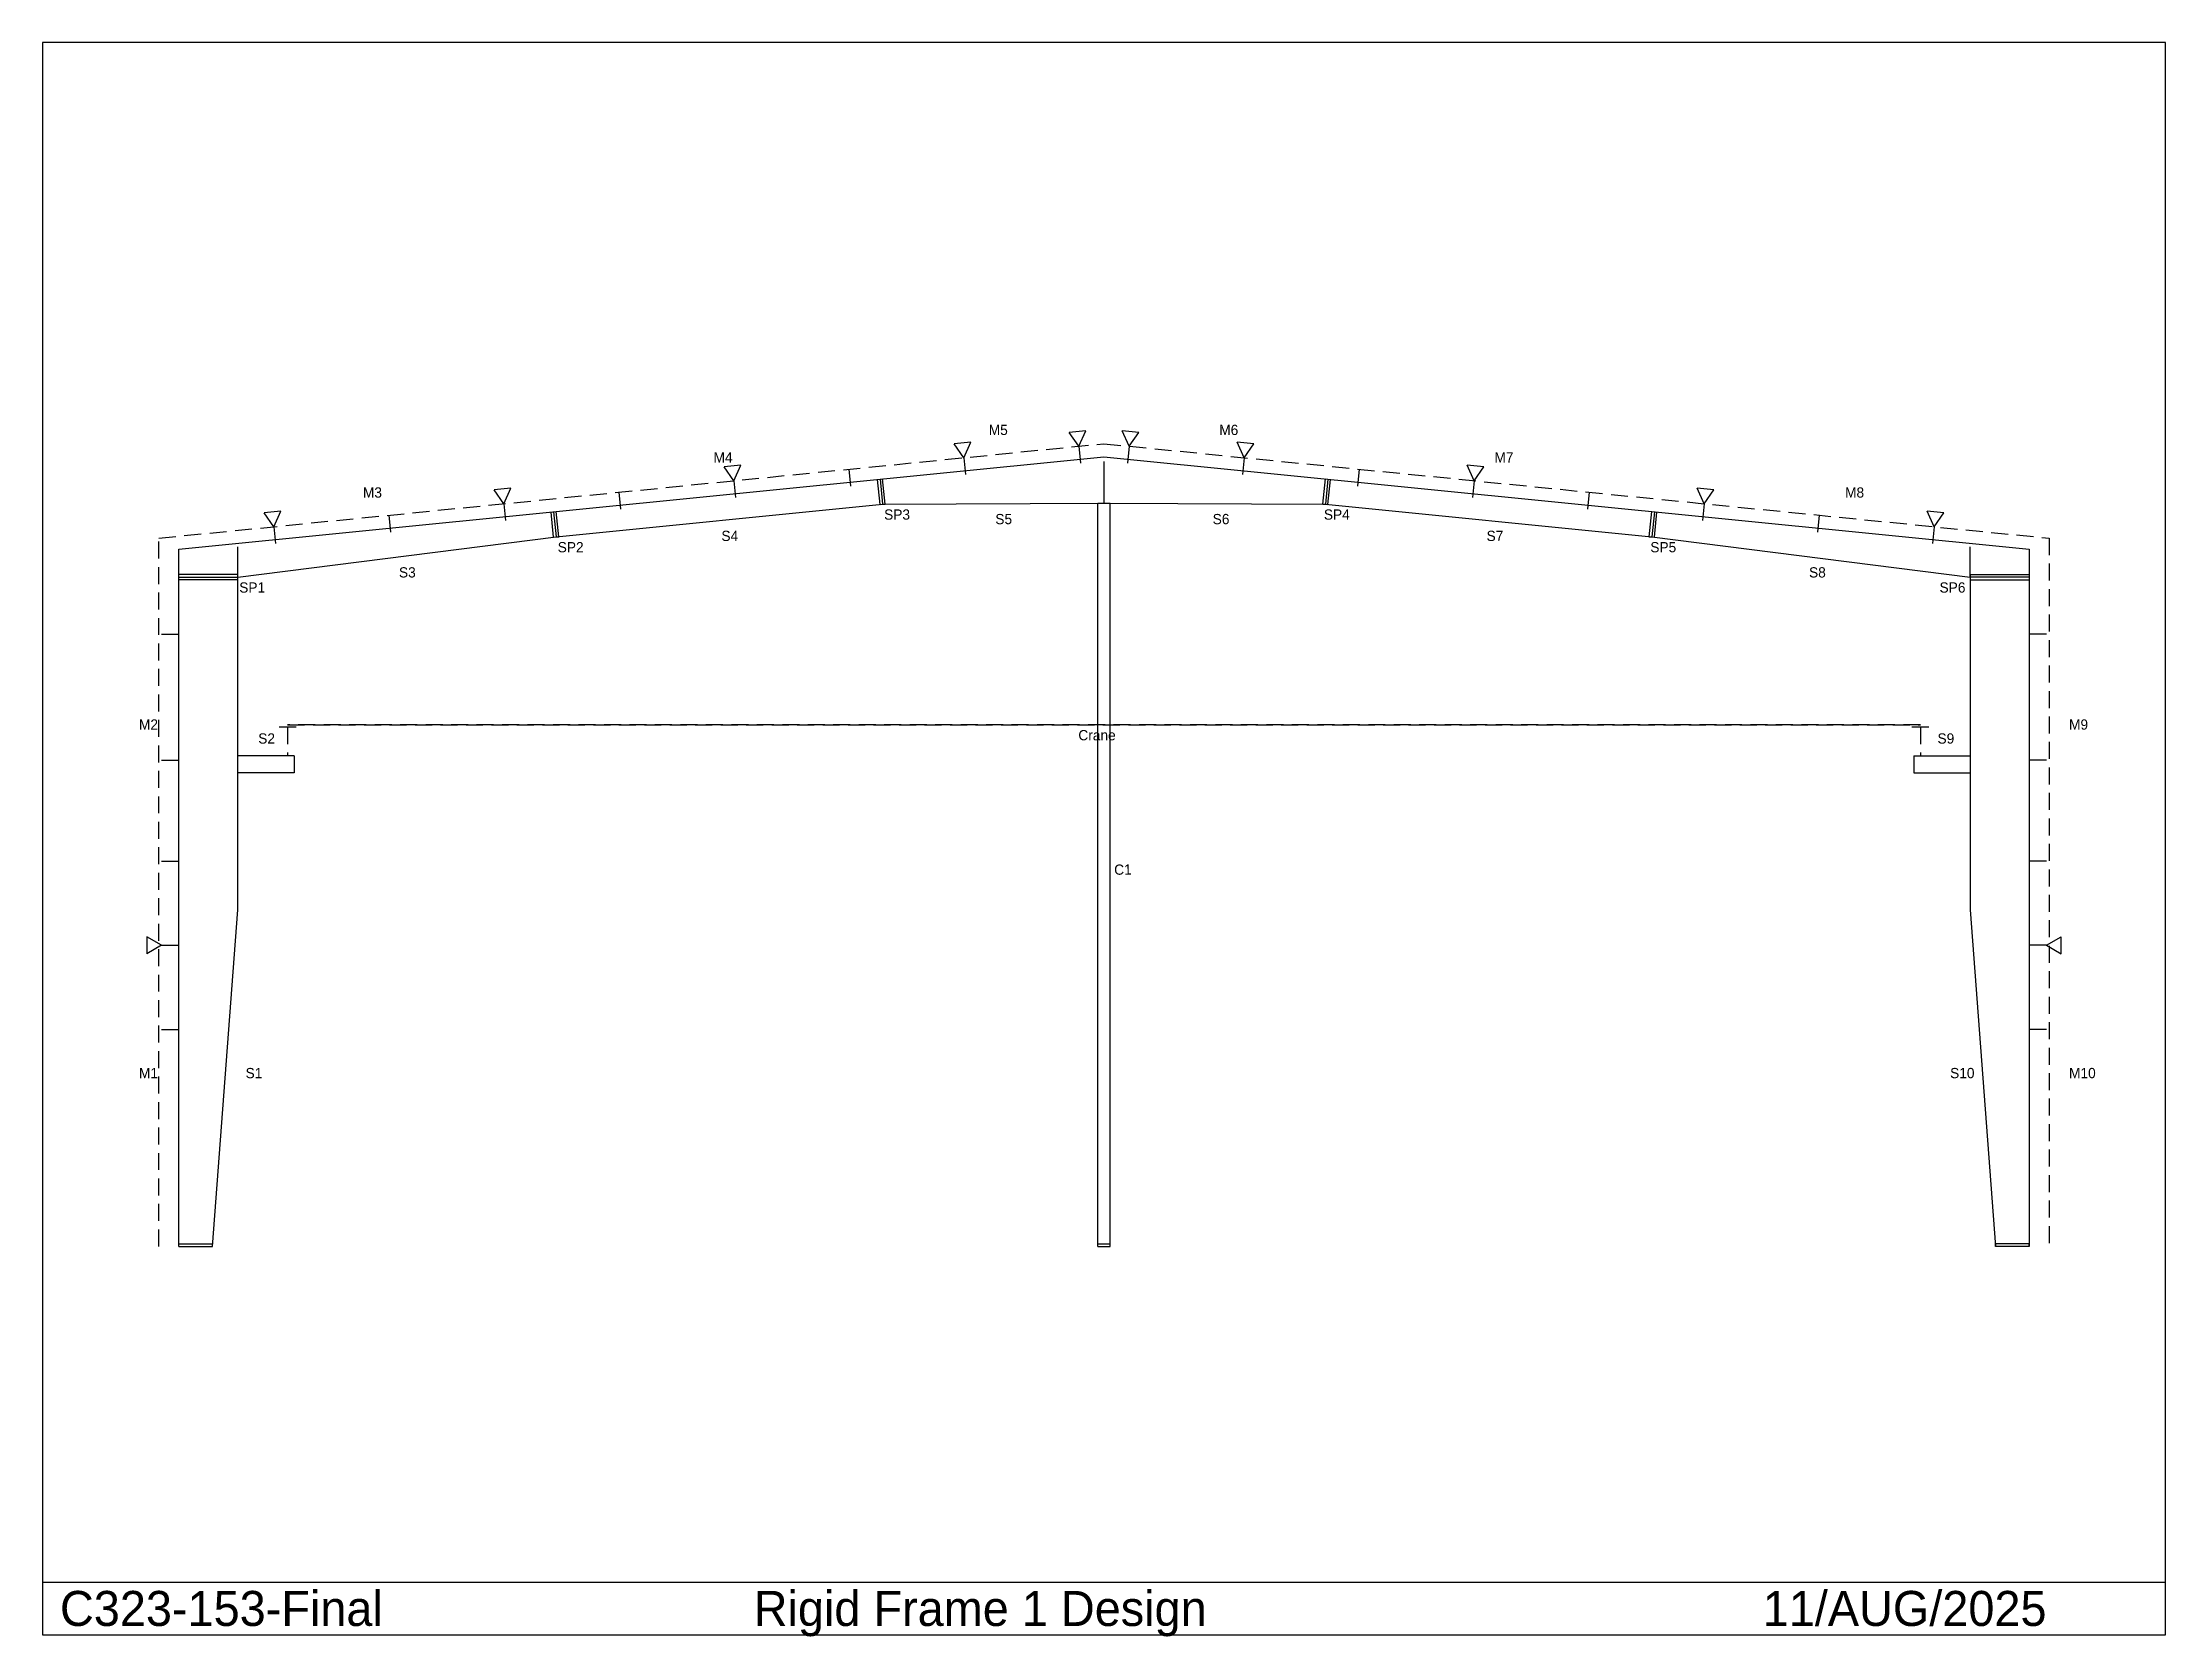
# Model space of a CAD drawing. Extents: x -1385 to 23855, y -4638 to 14314.
import ezdxf

# ---------------------------------------------------------------- set-up
doc = ezdxf.new("R2010")
doc.units = 0
doc.linetypes.add('CONTIN', pattern=[0])
doc.linetypes.add('DASHED', pattern=[302.88, 201.92, -100.96])
doc.layers.get('0').update_dxf_attribs({"linetype": 'CONTIN'})
for name, color, linetype in [('1', 7, 'CONTIN'), ('10', 7, 'CONTIN'), ('16', 7, 'CONTIN'), ('21', 7, 'CONTIN'), ('3', 7, 'CONTIN'), ('5', 5, 'DASHED'), ('8', 5, 'DASHED'), ('9', 7, 'CONTIN')]:
    doc.layers.add(name, color=color, linetype=linetype)

msp = doc.modelspace()

# ---------------------------------------------------------------- linework, layer by layer
for p, q in [((23855.125, 14313.603), (-1385.124, 14313.603)), ((-1385.124, 14313.603), (-1385.124, -4616.584)), ((23855.125, -4616.584), (23855.125, 14313.603)), ((-1385.124, -3991.888), (23855.125, -3991.888)), ((-1385.124, -4616.584), (23855.125, -4616.584))]:
    msp.add_line(p, q)
at = {"layer": '1'}
for p, q in [((236, 8287.827), (11235, 9387.728)), ((11235, 9387.728), (22234, 8287.827)), ((8602.594, 8822.99), (11235, 8834.984)), ((11160, 0), (11160.002, 8834.643)), ((11235, 8834.984), (13867.37, 8822.994)), ((11310, 0), (11310.002, 8834.643)), ((4721.949, 8434.926), (8602.594, 8822.99)), ((13867.37, 8822.994), (17748.016, 8434.929)), ((936, 7955.832), (4721.949, 8434.926)), ((17748.016, 8434.929), (21534.002, 7955.832)), ((236, 0), (236, 8287.827)), ((22234, 8287.827), (22234, 0)), ((936.001, 4000), (936, 7955.832)), ((21534.002, 7955.832), (21534.002, 4000)), ((636, 0), (936.001, 4000)), ((21534.002, 4000), (21834.002, 0)), ((236, 0), (636, 0)), ((236, 0), (636, 0)), ((22234, 0), (21834.002, 0))]:
    msp.add_line(p, q, dxfattribs=at)
at = {"layer": '10'}
for p, q in [((11235.002, 8834.984), (11235.002, 9332.453)), ((936, 7955.832), (936, 8317.627)), ((21534.002, 7955.832), (21534.002, 8317.627)), ((1606.2, 5834), (942.002, 5834)), ((1606.2, 5834), (1606.2, 5630.8)), ((20863.801, 5834), (21528.002, 5834)), ((20863.801, 5834), (20863.801, 5630.8)), ((1606.2, 5630.8), (942.002, 5630.8)), ((20863.801, 5630.8), (21528.002, 5630.8))]:
    msp.add_line(p, q, dxfattribs=at)
at = {"layer": '3'}
for p, q in [((11019.202, 9697.007), (10819.049, 9677)), ((10936.453, 9513.646), (10819.049, 9677)), ((10936.453, 9513.646), (11019.202, 9697.007)), ((11533.511, 9513.649), (11450.778, 9697.018)), ((11650.931, 9676.992), (11450.778, 9697.018)), ((11533.511, 9513.649), (11650.931, 9676.992)), ((9652.221, 9560.309), (9452.067, 9540.302)), ((9569.472, 9376.947), (9452.067, 9540.302)), ((9569.472, 9376.947), (9652.221, 9560.309)), ((12900.592, 9376.941), (12817.86, 9560.31)), ((13018.012, 9540.285), (12817.86, 9560.31)), ((12900.592, 9376.941), (13018.012, 9540.285)), ((6918.058, 9286.892), (6717.904, 9266.886)), ((6835.309, 9103.531), (6717.904, 9266.886)), ((6835.309, 9103.531), (6918.058, 9286.892)), ((15634.656, 9103.534), (15551.925, 9286.903)), ((15752.076, 9266.878), (15551.925, 9286.903)), ((15634.656, 9103.534), (15752.076, 9266.878)), ((4183.895, 9013.476), (3983.741, 8993.47)), ((4101.146, 8830.114), (3983.741, 8993.47)), ((4101.146, 8830.114), (4183.895, 9013.476)), ((18368.82, 8830.118), (18286.088, 9013.486)), ((18486.24, 8993.462), (18286.088, 9013.486)), ((18368.82, 8830.118), (18486.24, 8993.462)), ((1449.831, 8740.069), (1249.677, 8720.062)), ((1367.082, 8556.708), (1249.677, 8720.062)), ((1367.082, 8556.708), (1449.831, 8740.069)), ((21102.982, 8556.702), (21020.252, 8740.07)), ((21220.404, 8720.045), (21020.252, 8740.07)), ((21102.982, 8556.702), (21220.404, 8720.045)), ((-144.216, 3680.584), (-144.225, 3479.433)), ((30.001, 3580), (-144.225, 3479.433)), ((30.001, 3580), (-144.216, 3680.584)), ((22440, 3580), (22614.227, 3680.567)), ((22440, 3580), (22614.217, 3479.417)), ((22614.217, 3479.417), (22614.227, 3680.567))]:
    msp.add_line(p, q, dxfattribs=at)
at = {"layer": '5'}
for p, q in [((9569.472, 9376.947), (9589.691, 9174.756)), ((10936.453, 9513.646), (10956.673, 9311.454)), ((11533.511, 9513.649), (11513.291, 9311.457)), ((12900.592, 9376.941), (12880.373, 9174.749)), ((6835.309, 9103.531), (6855.528, 8901.34)), ((8202.391, 9240.239), (8222.609, 9038.048)), ((14267.674, 9240.232), (14247.454, 9038.041)), ((15634.656, 9103.534), (15614.437, 8901.343)), ((5468.227, 8966.822), (5488.446, 8764.631)), ((17001.738, 8966.826), (16981.52, 8764.635)), ((2734.164, 8693.417), (2754.383, 8491.225)), ((4101.146, 8830.114), (4121.365, 8627.923)), ((18368.82, 8830.118), (18348.6, 8627.927)), ((19735.902, 8693.41), (19715.682, 8491.219)), ((1367.082, 8556.708), (1387.301, 8354.517)), ((21102.982, 8556.702), (21082.764, 8354.51)), ((30.002, 7280), (230.002, 7280)), ((22439.996, 7280), (22239.998, 7280)), ((30.002, 5780), (230.002, 5780)), ((22439.996, 5780), (22239.998, 5780)), ((30.001, 4580), (230.001, 4580)), ((22439.996, 4580), (22239.998, 4580)), ((30.001, 3580), (230.001, 3580)), ((22440, 3580), (22240, 3580)), ((30.001, 2580), (230.001, 2580)), ((22440, 2580), (22240, 2580))]:
    msp.add_line(p, q, dxfattribs=at)
at = {"layer": '8'}
for p, q in [((0, 8420), (11235, 9543.5)), ((11235, 9543.5), (22470, 8420)), ((0, 0), (0, 8420)), ((22470, 8420), (22470, 0)), ((1630, 6174.6), (1430, 6174.6)), ((1530, 6200), (20940, 6200)), ((20940, 6200), (1530, 6200)), ((1530, 6200), (1530, 6200)), ((1530, 6200), (20940, 6200)), ((20940, 6200), (1530, 6200)), ((1530, 6200), (1530, 6200)), ((1530, 6174.6), (1530, 5834)), ((21040, 6174.6), (20840, 6174.6)), ((20940, 6200), (20940, 6200)), ((20940, 6200), (20940, 6200)), ((20940, 6174.6), (20940, 5834))]:
    msp.add_line(p, q, dxfattribs=at)
at = {"layer": '9'}
for p, q in [((8542.414, 9118.469), (8603.071, 9124.534)), ((8572.265, 8819.957), (8542.414, 9118.469)), ((8572.742, 9121.502), (8602.594, 8822.99)), ((8632.923, 8826.023), (8603.071, 9124.534)), ((13837.042, 8826.026), (13866.894, 9124.538)), ((13866.894, 9124.538), (13927.551, 9118.472)), ((13897.222, 9121.505), (13867.37, 8822.994)), ((13897.699, 8819.961), (13927.551, 9118.472)), ((11160.002, 8834.643), (11310.002, 8834.643)), ((4661.77, 8730.404), (4722.427, 8736.47)), ((4691.621, 8431.893), (4661.77, 8730.404)), ((4692.098, 8733.437), (4721.949, 8434.926)), ((4752.278, 8437.958), (4722.427, 8736.47)), ((8572.265, 8819.957), (8632.923, 8826.023)), ((13837.042, 8826.026), (13897.699, 8819.961)), ((17717.686, 8437.962), (17747.539, 8736.474)), ((17747.539, 8736.474), (17808.195, 8730.407)), ((17777.867, 8733.44), (17748.016, 8434.929)), ((17778.344, 8431.896), (17808.195, 8730.407)), ((4691.621, 8431.893), (4752.278, 8437.958)), ((17717.686, 8437.962), (17778.344, 8431.896)), ((236, 7925.352), (236, 7986.312)), ((936, 7986.312), (236, 7986.312)), ((236, 7955.832), (936, 7955.832)), ((936, 7925.352), (236, 7925.352)), ((936, 7925.352), (936, 7986.312)), ((21534.002, 7986.312), (21534.002, 7925.352)), ((21534.002, 7986.312), (22234, 7986.312)), ((22234, 7955.832), (21534.002, 7955.832)), ((21534.002, 7925.352), (22234, 7925.352)), ((22234, 7986.312), (22234, 7925.352)), ((236, 30.48), (636, 30.48)), ((236, 0), (236, 30.48)), ((236, 0), (636, 0)), ((636, 0), (636, 30.48)), ((11160, 30.48), (11310, 30.48)), ((11160, 0), (11160, 30.48)), ((11160, 0), (11310, 0)), ((11310, 0), (11310, 30.48)), ((22234, 30.48), (21834.002, 30.48)), ((21834.002, 0), (21834.002, 30.48)), ((22234, 0), (21834.002, 0)), ((22234, 0), (22234, 30.48))]:
    msp.add_line(p, q, dxfattribs=at)

# ---------------------------------------------------------------- texts
for s, p in [('C323-153-Final', (-1176.891, -4512.469)), ('Rigid Frame 1 Design', (7070.358, -4512.469)), ('11/AUG/2025', (19065.787, -4512.469))]:
    msp.add_text(s, height=416.464).set_placement(p)
at = {"layer": '16'}
for s, p in [('M5', (9864.683, 9646.5)), ('M6', (12605.3, 9646.502)), ('M4', (6593.231, 9319.354)), ('M7', (15876.732, 9319.358)), ('M3', (2424.86, 8902.518)), ('M8', (20045.123, 8902.519)), ('SP3', (8620.791, 8640.11)), ('S5', (9943.061, 8586.357)), ('S6', (12526.922, 8586.359)), ('SP4', (13849.173, 8640.113)), ('SP2', (4740.146, 8252.045)), ('S4', (6686.535, 8386.328)), ('S7', (15783.43, 8386.331)), ('SP5', (17729.816, 8252.049)), ('SP1', (954.197, 7772.952)), ('S3', (2853.237, 7952.749)), ('S8', (19616.746, 7952.751)), ('SP6', (21168.242, 7772.952)), ('M2', (-237.839, 6143.914)), ('S2', (1179.841, 5977.916)), ('S9', (21143.857, 5977.916)), ('M9', (22707.842, 6143.914)), ('M1', (-237.839, 2000)), ('S1', (1029.841, 2000)), ('S10', (21293.857, 2000)), ('M10', (22707.842, 2000))]:
    msp.add_text(s, height=121.92, dxfattribs=at).set_placement(p)
msp.add_text('C1', height=121.92, rotation=1, dxfattribs=at).set_placement((11356.92, 4417.492))
at = {"layer": '21'}
msp.add_text('Crane', height=121.92, dxfattribs=at).set_placement((10930.2, 6017.12))
msp.add_text('Crane', height=121.92, dxfattribs=at).set_placement((10930.2, 6017.12))

doc.saveas('drawing.dxf')
